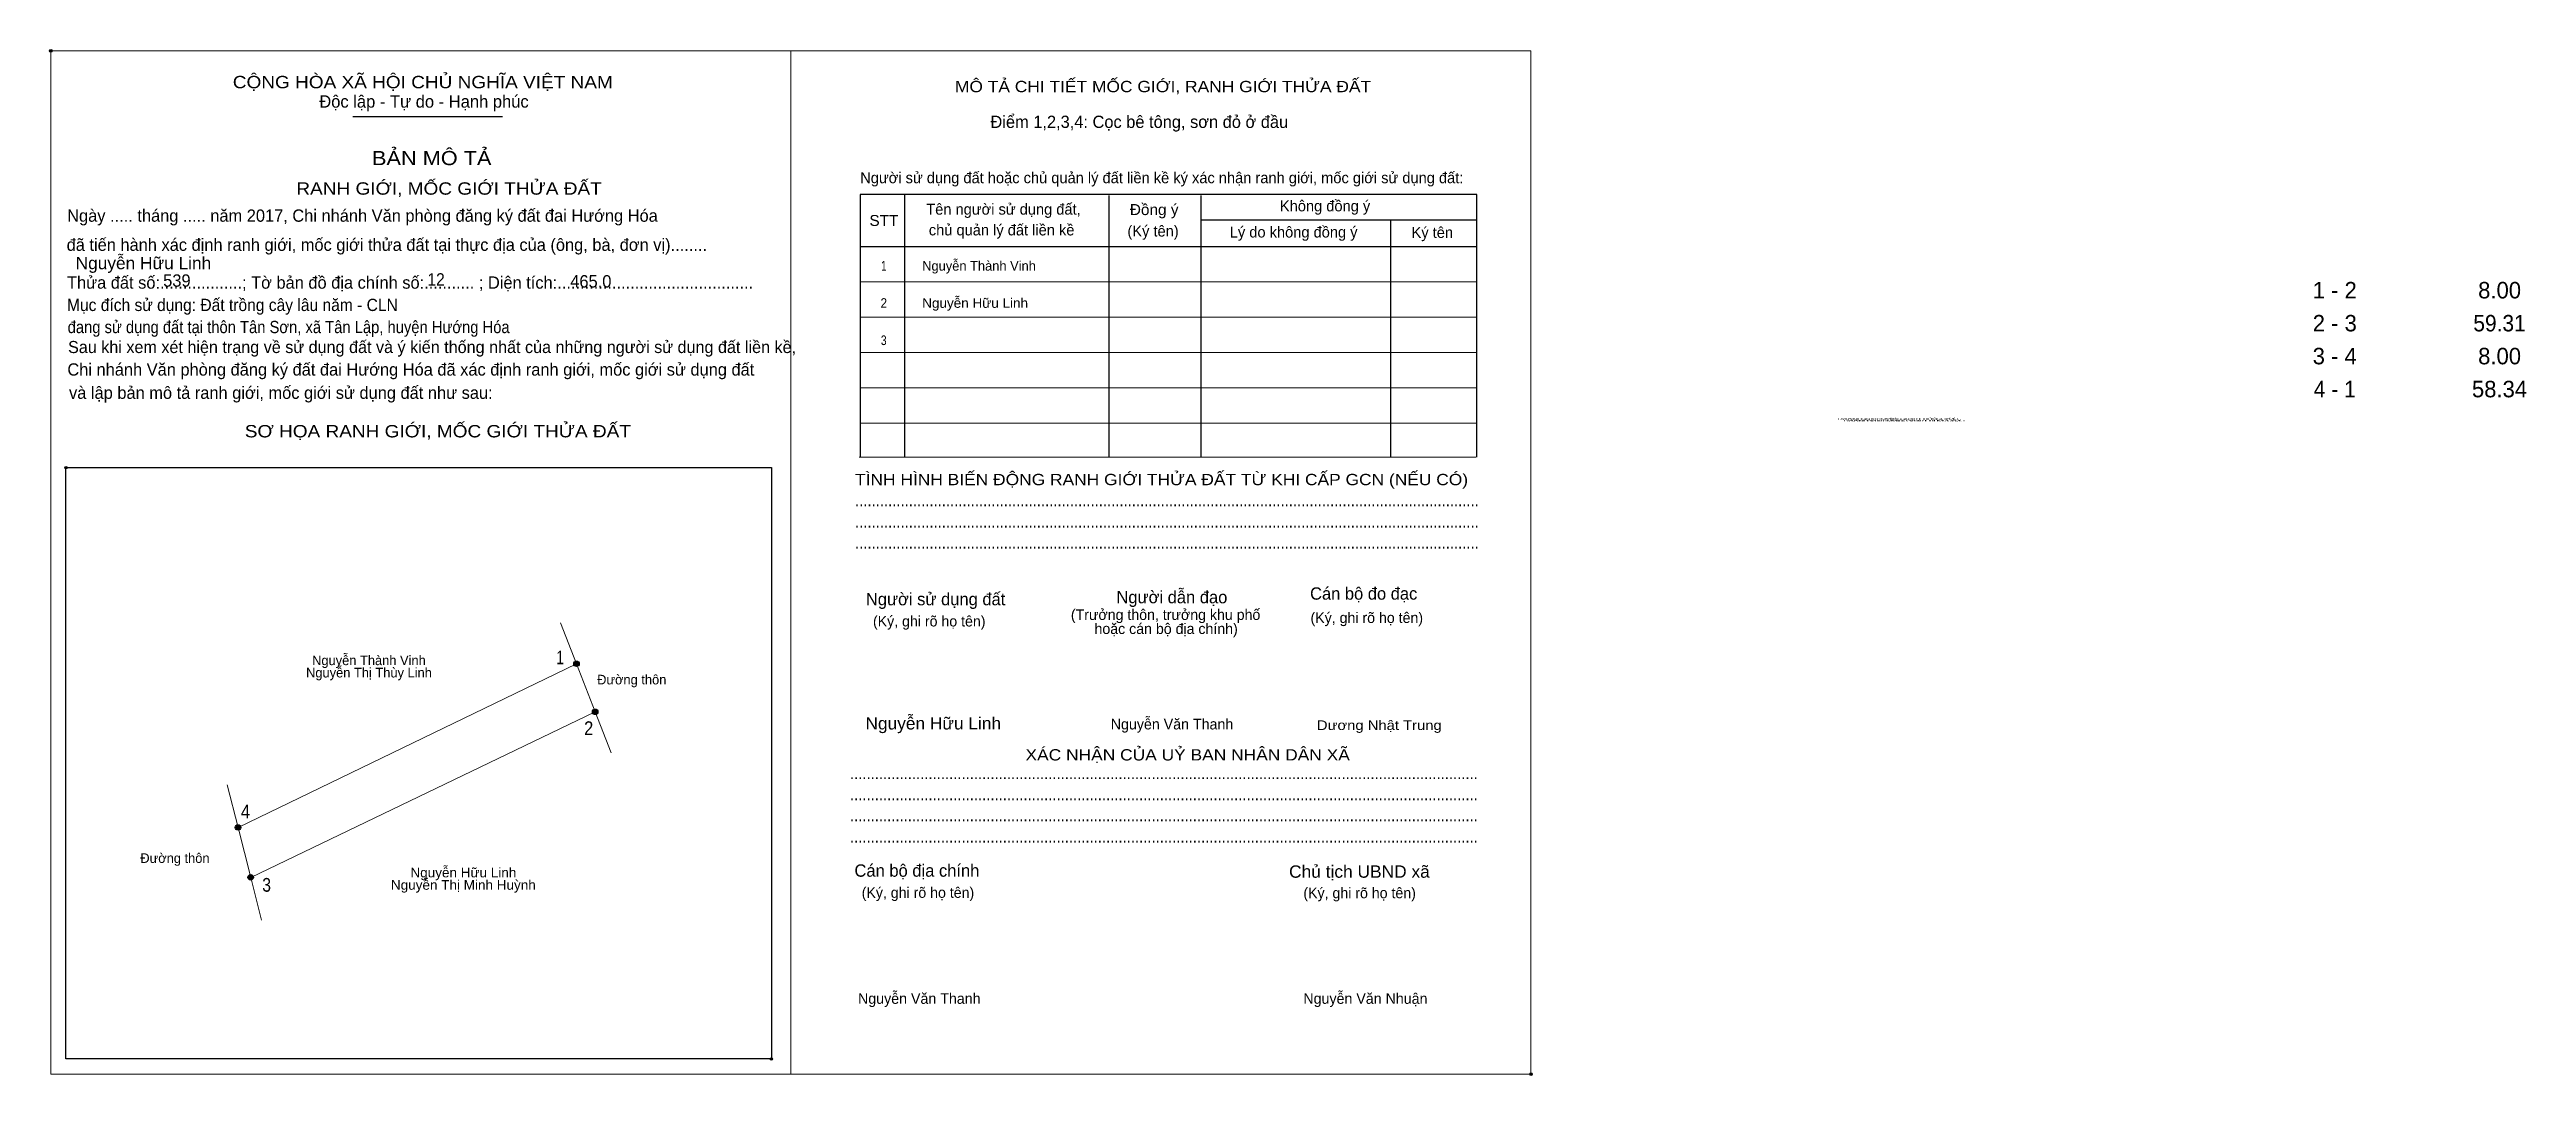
# Model space of a CAD drawing. Header units: metres. Extents: x 548032 to 548416, y 1837749 to 1837908.
import ezdxf
from ezdxf.enums import TextEntityAlignment as Align

# ---------------------------------------------------------------- set-up
doc = ezdxf.new("R2010")
doc.units = ezdxf.units.M
doc.header["$LTSCALE"] = 0.76
doc.header["$PDMODE"] = 32
doc.header["$PDSIZE"] = 0.38
for name, color, linetype, lineweight in [('1', 7, 'Continuous', 25), ('10', 7, 'Continuous', 13), ('11', 7, 'Continuous', 25), ('2', 7, 'Continuous', 13), ('27', 7, 'Continuous', 13)]:
    doc.layers.add(name, color=color, linetype=linetype, lineweight=lineweight)
for name, color, linetype in [('36', 7, 'Continuous'), ('52', 7, 'Continuous'), ('6', 7, 'Continuous'), ('60', 7, 'Continuous'), ('9', 7, 'Continuous')]:
    doc.layers.add(name, color=color, linetype=linetype)

msp = doc.modelspace()

# ---------------------------------------------------------------- hatches: boundary and pattern name
at = {"layer": '11'}
for points in [[(548113.7463, 1837812.63, 1), (548112.8937, 1837812.63, 1)], [(548116.6433, 1837805.173, 1), (548115.7907, 1837805.173, 1)], [(548061.2263, 1837787.23, 1), (548060.3737, 1837787.23, 1)], [(548061.2263, 1837787.23, 1), (548060.3737, 1837787.23, 1)], [(548063.194, 1837779.4758, 1), (548062.3414, 1837779.4758, 1)]]:
    msp.add_hatch(color=256, dxfattribs=at).paths.add_polyline_path(points)

# ---------------------------------------------------------------- linework, layer by layer
at = {"layer": '1'}
for p, q in [((548078.62, 1837897.6), (548101.84, 1837897.6)), ((548164.24, 1837885.48), (548164.24, 1837844.69)), ((548195.92, 1837885.32), (548195.92, 1837844.69)), ((548210.22, 1837885.32), (548210.22, 1837844.69)), ((548210.22, 1837881.54), (548253.05, 1837881.54)), ((548239.63, 1837881.54), (548239.63, 1837844.69)), ((548157.36, 1837877.38), (548253.05, 1837877.38))]:
    msp.add_line(p, q, dxfattribs=at)
at = {"layer": '1', "lineweight": 13}
for p, q in [((548157.36, 1837871.9), (548253.05, 1837871.9)), ((548157.36, 1837866.42), (548253.05, 1837866.42)), ((548157.36, 1837860.94), (548253.05, 1837860.94)), ((548157.36, 1837855.47), (548253.05, 1837855.47)), ((548157.36, 1837849.99), (548253.05, 1837849.99)), ((548157.2, 1837844.69), (548252.88, 1837844.69))]:
    msp.add_line(p, q, dxfattribs=at)
at = {"layer": '1'}
msp.add_lwpolyline([(548253.05, 1837844.69), (548253.05, 1837885.48), (548157.36, 1837885.48), (548157.36, 1837844.69)], dxfattribs=at)
msp.add_lwpolyline([(548034.1, 1837843.07), (548143.57, 1837843.07), (548143.57, 1837751.29), (548034.1, 1837751.29)], close=True, dxfattribs=at)
for p in [(548031.74, 1837907.78), (548031.75, 1837907.77), (548034.09, 1837843.07), (548034.1, 1837843.07), (548143.57, 1837751.3), (548143.57, 1837751.29), (548261.43, 1837748.92), (548261.44, 1837748.93)]:
    msp.add_point(p, dxfattribs=at)
at = {"layer": '10'}
msp.add_lwpolyline([(548060.8, 1837787.23), (548113.32, 1837812.63), (548116.22, 1837805.17), (548062.77, 1837779.48)], close=True, dxfattribs=at)
at = {"layer": '11'}
for centre in [(548113.32, 1837812.63), (548116.217, 1837805.173), (548060.8, 1837787.23), (548060.8, 1837787.23), (548062.7677, 1837779.4758)]:
    msp.add_circle(centre, 0.4263, dxfattribs=at)
at = {"layer": '2'}
for points in [[(548031.74, 1837907.77), (548146.59, 1837907.77), (548146.59, 1837748.93), (548031.74, 1837748.93)], [(548146.59, 1837907.77), (548261.43, 1837907.77), (548261.43, 1837748.92), (548146.59, 1837748.92)], [(548146.59, 1837907.77), (548261.43, 1837907.77), (548261.43, 1837748.92), (548146.59, 1837748.92)]]:
    msp.add_lwpolyline(points, close=True, dxfattribs=at)
at = {"layer": '27'}
for p, q in [((548113.32, 1837812.63), (548110.85, 1837818.99)), ((548116.22, 1837805.17), (548118.69, 1837798.82)), ((548060.8, 1837787.23), (548059.1, 1837793.84)), ((548062.77, 1837779.48), (548064.43, 1837772.86))]:
    msp.add_line(p, q, dxfattribs=at)

# ---------------------------------------------------------------- texts
at = {"layer": '1'}
for s, height, width, p in [('CỘNG HÒA XÃ HỘI CHỦ NGHĨA VIỆT NAM', 1.917, 1.15, (548059.99, 1837901.96)), ('RANH GIỚI, MỐC GIỚI THỬA ĐẤT', 1.918, 1.15, (548069.85, 1837885.44)), ('Đồng ý', 1.698, 1.05, (548199.19, 1837882.28)), ('STT', 1.698, 1.05, (548158.78, 1837880.59)), ('Mục đích sử dụng: Đất trồng cây lâu năm - CLN', 1.903, 0.95, (548034.26, 1837867.38)), ('đang sử dụng đất tại thôn Tân Sơn, xã Tân Lập, huyện Hướng Hóa', 1.903, 0.9, (548034.36, 1837863.95)), ('SƠ HỌA RANH GIỚI, MỐC GIỚI THỬA ĐẤT', 1.918, 1.15, (548061.85, 1837847.77)), ('RANH GIỚI, MỐC GIỚI THỬA ĐẤT', 0.2401, 3.55, (548309.01, 1837850.5)), ('RANH GIỚI, MỐC GIỚI THỬA ĐẤT', 0.2401, 3.55, (548309.71, 1837850.5)), ('RANH GIỚI, MỐC GIỚI THỬA ĐẤT', 0.2401, 3.55, (548309.94, 1837850.24)), ('RANH GIỚI, MỐC GIỚI THỬA ĐẤT', 0.2401, 3.55, (548310.65, 1837850.24)), ('TÌNH HÌNH BIẾN ĐỘNG RANH GIỚI THỬA ĐẤT TỪ KHI CẤP GCN (NẾU CÓ)', 1.753, 1.15, (548156.55, 1837840.35)), ('.......................................................................................................................................................', 1.917, 0.9, (548156.55, 1837837.07)), ('.......................................................................................................................................................', 1.917, 0.9, (548156.55, 1837833.78)), ('.......................................................................................................................................................', 1.917, 0.9, (548156.55, 1837830.49)), ('Dương Nhật Trung', 1.492, 1.15, (548228.22, 1837802.35)), ('........................................................................................................................................................', 1.917, 0.9, (548155.76, 1837794.73)), ('........................................................................................................................................................', 1.917, 0.9, (548155.76, 1837791.45)), ('........................................................................................................................................................', 1.917, 0.9, (548155.76, 1837788.18)), ('........................................................................................................................................................', 1.917, 0.9, (548155.76, 1837784.89)), ('Chủ tịch UBND xã', 1.917, 1.05, (548223.9, 1837779.42))]:
    msp.add_text(s, height=height, dxfattribs=dict(at, width=width)).set_placement(p)
at = {"layer": '1', "width": 1.15}
for s, height, p in [('MÔ TẢ CHI TIẾT MỐC GIỚI, RANH GIỚI THỬA ĐẤT', 1.753, (548204.345, 1837901.35)), ('BẢN MÔ TẢ', 2.191, (548090.86, 1837890.03)), ('XÁC NHẬN CỦA UỶ BAN NHÂN DÂN XÃ', 1.753, (548208.165, 1837797.62))]:
    msp.add_text(s, height=height, dxfattribs=at).set_placement(p, align=Align.CENTER)
at = {"layer": '1'}
for s, height, p in [('Độc lập - Tự do - Hạnh phúc', 1.917, (548073.41, 1837898.95)), ('Điểm 1,2,3,4: Cọc bê tông, sơn đỏ ở đầu', 1.903, (548177.56, 1837895.8)), ('Người sử dụng đất hoặc chủ quản lý đất liền kề ký xác nhận ranh giới, mốc giới sử dụng đất:', 1.698, (548157.35, 1837887.22)), ('Ngày ..... tháng ..... năm 2017, Chi nhánh Văn phòng đăng ký đất đai Hướng Hóa', 1.903, (548034.29, 1837881.24)), ('Tên người sử dụng đất,', 1.698, (548167.6, 1837882.34)), ('Không đồng ý', 1.698, (548222.48, 1837882.85)), ('chủ quản lý đất liền kề', 1.698, (548168, 1837879.12)), ('(Ký tên)', 1.698, (548198.82, 1837878.95)), ('Lý do không đồng ý', 1.698, (548214.7, 1837878.79)), ('Ký tên', 1.698, (548242.91, 1837878.73)), (' đã tiến hành xác định ranh giới, mốc giới thửa đất tại thực địa của (ông, bà, đơn vị)........', 1.903, (548033.5, 1837876.72)), ('Thửa đất số:..................; Tờ bản đồ địa chính số:........... ; Diện tích:...........................................', 1.903, (548034.26, 1837870.85)), ('Sau khi xem xét hiện trạng về sử dụng đất và ý kiến thống nhất của những người sử dụng đất liền kề,', 1.874, (548034.42, 1837860.86)), ('Chi nhánh Văn phòng đăng ký đất đai Hướng Hóa đã xác định ranh giới, mốc giới sử dụng đất', 1.903, (548034.32, 1837857.36)), (' và lập bản mô tả ranh giới, mốc giới sử dụng đất như sau:', 1.903, (548033.87, 1837853.75)), ('Người sử dụng đất', 1.917, (548158.23, 1837821.71)), ('Người dẫn đạo', 1.916, (548197.11, 1837822.02)), ('Cán bộ đo đạc', 1.913, (548227.16, 1837822.58)), ('(Ký, ghi rõ họ tên)', 1.643, (548159.33, 1837818.42)), ('(Ký, ghi rõ họ tên)', 1.643, (548227.23, 1837818.96)), ('Nguyễn Văn Thanh', 1.65, (548196.23, 1837802.44)), ('Cán bộ địa chính', 1.917, (548156.46, 1837779.58)), ('(Ký, ghi rõ họ tên)', 1.643, (548157.58, 1837776.3)), ('(Ký, ghi rõ họ tên)', 1.643, (548226.12, 1837776.24)), ('Nguyễn Văn Thanh', 1.65, (548157.01, 1837759.85)), ('Nguyễn Văn Nhuận', 1.65, (548226.12, 1837759.85))]:
    msp.add_text(s, height=height, dxfattribs=at).set_placement(p)
for s, p in [('(Trưởng thôn, trưởng khu phố', (548204.74, 1837819.43)), ('hoặc cán bộ địa chính)', (548204.825, 1837817.25))]:
    msp.add_text(s, height=1.643, dxfattribs=at).set_placement(p, align=Align.CENTER)
at = {"layer": '36'}
for s, p in [('Nguyễn Thành Vinh', (548081.115, 1837812.42)), ('Nguyễn Thị Thùy Linh', (548081.12, 1837810.51)), ('Đường thôn', (548121.9, 1837809.43)), ('Đường thôn', (548051.01, 1837781.72))]:
    msp.add_text(s, height=1.492, dxfattribs=at).set_placement(p, align=Align.CENTER)
at = {"layer": '36', "width": 1.05}
for s, p in [('Nguyễn Hữu Linh', (548095.77, 1837779.48)), ('Nguyễn Thị Minh Huỳnh', (548095.765, 1837777.56))]:
    msp.add_text(s, height=1.492, dxfattribs=at).set_placement(p, align=Align.CENTER)
at = {"layer": '52'}
for s, p in [('1 - 2', (548386.17, 1837869.34)), ('8.00', (548411.75, 1837869.34)), ('2 - 3', (548386.175, 1837864.22)), ('3 - 4', (548386.17, 1837859.11)), ('8.00', (548411.75, 1837859.11)), ('58.34', (548411.74, 1837853.99))]:
    msp.add_text(s, height=2.558, dxfattribs=at).set_placement(p, align=Align.CENTER)
at = {"layer": '52', "width": 0.95}
for s, p in [('59.31', (548411.74, 1837864.22)), ('4 - 1', (548386.17, 1837853.99))]:
    msp.add_text(s, height=2.558, dxfattribs=at).set_placement(p, align=Align.CENTER)
at = {"layer": '6'}
for s, width, p in [('Nguyễn Hữu Linh', 1.05, (548035.6, 1837873.87)), ('12', 0.95, (548090.18, 1837871.34)), ('Nguyễn Hữu Linh', 1.05, (548158.17, 1837802.43))]:
    msp.add_text(s, height=1.911, dxfattribs=dict(at, width=width)).set_placement(p)
for s, p in [('539', (548049.18, 1837871.16)), ('465.0', (548112.35, 1837871.04))]:
    msp.add_text(s, height=1.911, dxfattribs=at).set_placement(p)
at = {"layer": '60'}
for s, width, p in [('1', 0.75, (548161.01, 1837873.65)), ('2', 0.9, (548161.01, 1837867.88)), ('3', 0.8, (548161, 1837862.1))]:
    msp.add_text(s, height=1.492, dxfattribs=dict(at, width=width)).set_placement(p, align=Align.CENTER)
msp.add_text('Nguyễn Thành Vinh', height=1.492, dxfattribs=at).set_placement((548166.97, 1837873.65))
at = {"layer": '60', "width": 1.05}
msp.add_text('Nguyễn Hữu Linh', height=1.492, dxfattribs=at).set_placement((548166.97, 1837867.88))
at = {"layer": '9'}
for s, width, p in [('1', 0.75, (548110.78, 1837812.56)), ('2', 0.9, (548115.215, 1837801.57)), ('4', 0.9, (548061.955, 1837788.64)), ('3', 0.85, (548065.24, 1837777.25))]:
    msp.add_text(s, height=2.131, dxfattribs=dict(at, width=width)).set_placement(p, align=Align.CENTER)

doc.saveas('drawing.dxf')
